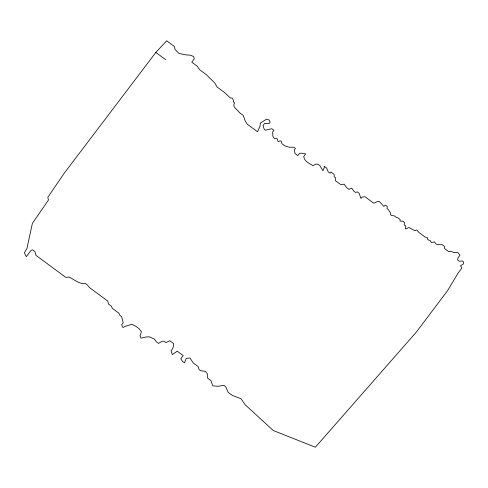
<?xml version="1.0" encoding="UTF-8"?>
<svg xmlns="http://www.w3.org/2000/svg" width="488" height="488" viewBox="0 0 488 488"><rect width="100%" height="100%" fill="white"/><g stroke="black" fill="none" stroke-linecap="round" stroke-linejoin="round"><path stroke-width="0.73" d="M155.837 52.436L64.111 173.368L47.769 197.378L48.483 200.037L32.373 223.394L26.883 248.648L24.4 252.821L26.315 256.664L31.079 250.387L32.47 249.819L34.941 251.643L35.996 255.376L65.904 277.459L68.9 276.964C74.152 279.349 79.239 284.443 85.327 283.443L87.34 284.925L89.603 287.676L107.799 301.108L108.464 304.036L111.148 306.013L112.484 308.453L118.865 313.162L119.963 315.437L121.61 316.657L123.226 322.708L121.732 324.673L122.372 326.844L123.196 327.448L125.148 326.35L131.888 324.313L135.572 326.106L138.976 328.625L141.435 331.864L139.995 335.805L140.989 338.117L146.455 336.915L149.273 336.842L154.226 338.928L156.538 341.966L158.502 343.418L161.924 341.374L163.938 341.155L165.914 342.613L169.696 340.685L173.539 343.522L173.636 345.76L172.575 348.786L171.081 350.75L172.325 354.575L177.242 351.195L183.214 355.6L180.822 358.747L182.433 361.327L184.494 362.846L186.16 358.466L189.917 357.966L193.315 363.023L198.085 366.537L199.122 369.636L200.562 370.703L205.369 371.313L207.254 373.71L207.632 378.176L210.926 380.61L212.799 385.892L218.136 386.234L223.888 385.386L225.737 386.752L228.122 392.315L232.239 395.353L241.066 398.794L245.257 404.845L273.256 430.514L315.376 447.228L416.398 332.017L447.612 290.592L458.006 273.25L460.812 269.553L461.813 267.705L460.507 265.826L463.429 263.929L463.6 261.958L462.301 261.001L459.269 261.214L457.616 259.994L458.019 257.804L459.958 255.248L457.591 252.253L454.133 252.674L450.613 251.137L448.997 251.826L444.458 248.471L444.605 246.495L442.134 244.671L438.322 244.708L436.339 244.226L434.387 241.871L431.368 242.512L430.16 240.578L427.762 239.675L427.238 237.479L424.987 237.003L419.046 232.617L416.734 229.903L414.873 230.653L408.767 227.481L406.114 228.878L405.357 228.738L405.79 226.054L404.143 224.834L404.497 222.388L402.85 221.168L400.05 221.113L400.032 219.374L397.769 217.709L396.512 217.495L394.249 215.824L391.712 215.562L390.455 214.635L390.321 212.646L388.424 209.645L386.96 208.559L387.387 206.631L385.331 205.112L383.836 206.418L379.17 201.367L377.651 201.501L373.759 203.221L365.036 196.78L362.011 197.036L360.943 198.439L359.095 193.242L357.24 191.869L355.581 192.455L353.898 191.211L351.671 188.112L348.932 189.344L346.669 187.673L344.016 184.006L342.478 184.83L340.246 184.269L335.512 180.774L335.579 177.797L334.262 176.821L334.085 174.338L330.955 172.026L330.065 173.203L328.217 171.831L326.655 168.116L324.221 166.31L324.233 167.805L322.946 170.739L319.945 165.749L317.883 164.23L315.852 164.096L313.015 165.664C309.361 163.315 304.469 161.601 303.695 156.593L305.708 153.933L301.188 153.128L299.449 153.458L297.82 155.611L294.935 153.482L294.453 149.773L295.472 148.425L293.825 147.211L289.256 147.242L284.858 145.869L281.942 143.716L281.289 141.038L280.021 140.947L278.123 141.593L276.861 138.305L274.323 138.433L272.92 136.317L272.603 132.096L273.945 130.327L271.786 128.734L265.448 130.217L264.209 129.296L263.056 125.453L264.661 123.342L269.236 123.348L270.12 122.177L269.26 120.078L266.601 119.157L260.458 122.958L259.872 126.587L257.499 131.742L247.337 124.239L245.348 121.298L243.195 115.394L239.901 112.96L234.124 106.841L233.813 104.871L234.49 102.754L233.191 101.797L233.819 100.967L232.221 98.088L230.44 98.021L224.047 92.147L217.087 87.01L214.988 83.259L206.516 74.78L199.708 69.753L197.256 66.203L191.796 62.171L194.303 58.859L193.626 56.443L190.021 55.12L186.465 54.961L178.956 53.442L175.015 49.447L174.423 46.506L166.658 40.772L155.837 52.436L165.615 59.652"/></g></svg>
